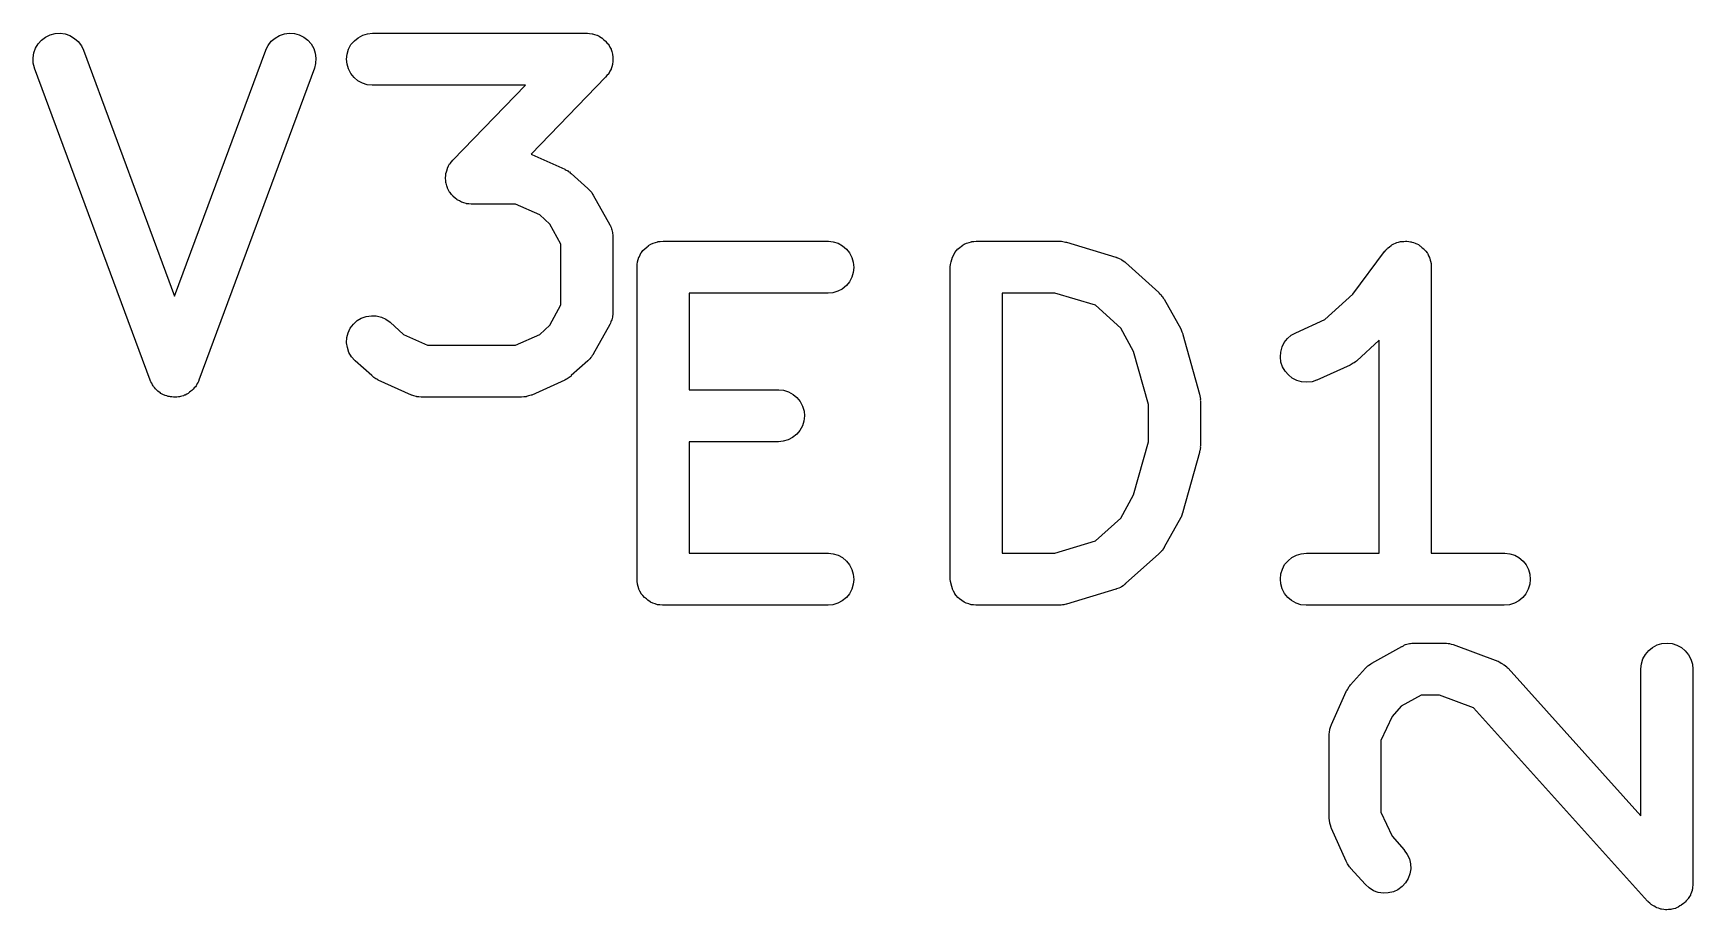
# Model space of a CAD drawing. Extents: x 195.1 to 235.6, y -142.5 to -103.4.
# Drawn here: x 199.792 to 204.582, y -139.461 to -136.932 of the extents above; entities that cross this region are included whole.
import ezdxf

# ---------------------------------------------------------------- set-up
doc = ezdxf.new("R2010")
doc.units = 0
doc.layers.add('BLACK', color=7, linetype='CONTINUOUS')

msp = doc.modelspace()

# ---------------------------------------------------------------- linework, layer by layer
at = {"layer": 'BLACK', "linetype": 'CONTINUOUS'}
for p, q in [((199.816, -136.952), (199.828, -136.943)), ((199.828, -136.943), (199.841, -136.937)), ((199.841, -136.937), (199.855, -136.933)), ((199.855, -136.933), (199.87, -136.932)), ((199.87, -136.932), (199.884, -136.934)), ((199.884, -136.934), (199.898, -136.939)), ((199.898, -136.939), (199.911, -136.947)), ((200.479, -136.955), (200.49, -136.946)), ((200.49, -136.946), (200.503, -136.939)), ((200.503, -136.939), (200.517, -136.934)), ((200.517, -136.934), (200.531, -136.932)), ((200.531, -136.932), (200.546, -136.933)), ((200.546, -136.933), (200.56, -136.937)), ((200.56, -136.937), (200.573, -136.943)), ((200.573, -136.943), (200.585, -136.952)), ((200.719, -136.954), (200.73, -136.945)), ((200.73, -136.945), (200.743, -136.938)), ((200.743, -136.938), (200.757, -136.934)), ((200.757, -136.934), (200.771, -136.932)), ((200.771, -136.932), (201.39, -136.932)), ((201.39, -136.932), (201.392, -136.932)), ((201.392, -136.932), (201.398, -136.933)), ((201.398, -136.933), (201.405, -136.934)), ((201.405, -136.934), (201.405, -136.934)), ((201.405, -136.934), (201.406, -136.934)), ((201.406, -136.934), (201.412, -136.936)), ((201.412, -136.936), (201.419, -136.938)), ((201.419, -136.938), (201.419, -136.938)), ((201.419, -136.938), (201.42, -136.938)), ((201.42, -136.938), (201.426, -136.941)), ((201.426, -136.941), (201.432, -136.945)), ((201.432, -136.945), (201.432, -136.945)), ((201.432, -136.945), (201.433, -136.945)), ((201.433, -136.945), (201.438, -136.95)), ((199.792, -137.003), (199.794, -136.989)), ((199.794, -136.989), (199.799, -136.975)), ((199.799, -136.975), (199.806, -136.963)), ((199.806, -136.963), (199.816, -136.952)), ((199.911, -136.947), (199.922, -136.956)), ((199.922, -136.956), (199.931, -136.968)), ((199.931, -136.968), (199.937, -136.981)), ((199.937, -136.981), (200.2, -137.691)), ((200.2, -137.691), (200.463, -136.981)), ((200.463, -136.98), (200.47, -136.967)), ((200.463, -136.981), (200.463, -136.98)), ((200.47, -136.967), (200.479, -136.955)), ((200.585, -136.952), (200.594, -136.963)), ((200.594, -136.963), (200.602, -136.976)), ((200.602, -136.976), (200.606, -136.99)), ((200.606, -136.99), (200.608, -137.004)), ((200.696, -137.007), (200.698, -136.992)), ((200.698, -136.992), (200.702, -136.978)), ((200.702, -136.978), (200.709, -136.965)), ((200.709, -136.965), (200.719, -136.954)), ((201.438, -136.95), (201.443, -136.954)), ((201.443, -136.954), (201.444, -136.954)), ((201.444, -136.954), (201.444, -136.955)), ((201.444, -136.955), (201.448, -136.96)), ((201.448, -136.96), (201.453, -136.965)), ((201.453, -136.965), (201.453, -136.966)), ((201.453, -136.966), (201.453, -136.966)), ((201.453, -136.966), (201.456, -136.972)), ((201.456, -136.972), (201.46, -136.978)), ((201.46, -136.978), (201.46, -136.978)), ((201.46, -136.978), (201.46, -136.979)), ((201.46, -136.979), (201.462, -136.985)), ((201.462, -136.985), (201.464, -136.992)), ((201.464, -136.992), (201.464, -136.992)), ((201.464, -136.992), (201.464, -136.993)), ((201.464, -136.993), (201.465, -137)), ((199.792, -137.018), (199.792, -137.003)), ((199.796, -137.032), (199.792, -137.018)), ((199.796, -137.033), (199.796, -137.032)), ((200.13, -137.933), (199.796, -137.033)), ((200.604, -137.033), (200.27, -137.933)), ((200.607, -137.019), (200.604, -137.033)), ((200.608, -137.004), (200.607, -137.019)), ((200.698, -137.021), (200.696, -137.007)), ((200.702, -137.035), (200.698, -137.021)), ((200.709, -137.048), (200.702, -137.035)), ((201.46, -137.036), (201.456, -137.042)), ((201.462, -137.029), (201.46, -137.035)), ((201.46, -137.035), (201.46, -137.036)), ((201.46, -137.036), (201.46, -137.036)), ((201.464, -137.022), (201.462, -137.029)), ((201.465, -137.014), (201.464, -137.021)), ((201.464, -137.021), (201.464, -137.022)), ((201.464, -137.022), (201.464, -137.022)), ((201.465, -137), (201.465, -137.006)), ((201.465, -137.006), (201.465, -137.007)), ((201.465, -137.007), (201.465, -137.008)), ((201.465, -137.008), (201.465, -137.014)), ((200.718, -137.06), (200.709, -137.048)), ((200.729, -137.069), (200.718, -137.06)), ((200.742, -137.076), (200.729, -137.069)), ((200.756, -137.081), (200.742, -137.076)), ((200.77, -137.082), (200.756, -137.081)), ((200.771, -137.082), (200.77, -137.082)), ((201.213, -137.082), (200.771, -137.082)), ((201.003, -137.298), (201.213, -137.082)), ((201.444, -137.059), (201.229, -137.281)), ((201.448, -137.054), (201.444, -137.059)), ((201.453, -137.049), (201.448, -137.054)), ((201.456, -137.042), (201.453, -137.048)), ((201.453, -137.048), (201.453, -137.049)), ((201.453, -137.049), (201.453, -137.049)), ((201.229, -137.281), (201.23, -137.281)), ((201.23, -137.281), (201.23, -137.281)), ((201.23, -137.281), (201.231, -137.282)), ((200.984, -137.335), (200.986, -137.329)), ((200.986, -137.329), (200.988, -137.322)), ((200.988, -137.321), (200.991, -137.315)), ((200.988, -137.322), (200.988, -137.321)), ((200.988, -137.322), (200.988, -137.322)), ((200.991, -137.315), (200.994, -137.309)), ((200.994, -137.309), (200.995, -137.309)), ((200.995, -137.308), (200.999, -137.303)), ((200.995, -137.309), (200.995, -137.308)), ((200.999, -137.303), (201.003, -137.298)), ((201.231, -137.282), (201.326, -137.324)), ((201.326, -137.324), (201.327, -137.325)), ((201.327, -137.325), (201.33, -137.327)), ((201.33, -137.327), (201.334, -137.328)), ((201.334, -137.328), (201.336, -137.331)), ((200.982, -137.349), (200.983, -137.343)), ((200.982, -137.35), (200.982, -137.349)), ((200.982, -137.351), (200.982, -137.35)), ((200.983, -137.357), (200.982, -137.351)), ((200.983, -137.343), (200.983, -137.336)), ((200.983, -137.336), (200.984, -137.336)), ((200.983, -137.364), (200.983, -137.357)), ((200.984, -137.365), (200.983, -137.364)), ((200.984, -137.336), (200.984, -137.335)), ((200.986, -137.372), (200.984, -137.365)), ((200.984, -137.365), (200.984, -137.365)), ((200.988, -137.378), (200.986, -137.372)), ((201.336, -137.331), (201.34, -137.332)), ((201.34, -137.332), (201.342, -137.335)), ((201.342, -137.335), (201.345, -137.337)), ((201.345, -137.337), (201.393, -137.38)), ((200.988, -137.379), (200.988, -137.378)), ((200.991, -137.385), (200.988, -137.379)), ((200.988, -137.379), (200.988, -137.379)), ((200.994, -137.391), (200.991, -137.385)), ((200.995, -137.392), (200.994, -137.391)), ((200.999, -137.397), (200.995, -137.392)), ((200.995, -137.392), (200.995, -137.392)), ((201.004, -137.402), (200.999, -137.397)), ((201.004, -137.403), (201.004, -137.402)), ((201.01, -137.408), (201.004, -137.403)), ((201.004, -137.403), (201.004, -137.403)), ((201.015, -137.412), (201.01, -137.408)), ((201.016, -137.413), (201.015, -137.412)), ((201.015, -137.412), (201.015, -137.412)), ((201.022, -137.416), (201.016, -137.413)), ((201.028, -137.419), (201.022, -137.416)), ((201.029, -137.419), (201.028, -137.419)), ((201.028, -137.419), (201.028, -137.419)), ((201.035, -137.421), (201.029, -137.419)), ((201.042, -137.423), (201.035, -137.421)), ((201.043, -137.424), (201.042, -137.423)), ((201.042, -137.423), (201.042, -137.423)), ((201.049, -137.424), (201.043, -137.424)), ((201.056, -137.425), (201.049, -137.424)), ((201.057, -137.425), (201.056, -137.425)), ((201.184, -137.425), (201.057, -137.425)), ((201.254, -137.456), (201.184, -137.425)), ((201.393, -137.38), (201.394, -137.381)), ((201.394, -137.381), (201.397, -137.384)), ((201.397, -137.384), (201.4, -137.387)), ((201.4, -137.387), (201.402, -137.39)), ((201.402, -137.39), (201.404, -137.392)), ((201.404, -137.392), (201.406, -137.396)), ((201.406, -137.396), (201.408, -137.399)), ((201.408, -137.399), (201.456, -137.485)), ((201.283, -137.483), (201.254, -137.456)), ((201.315, -137.541), (201.283, -137.483)), ((201.456, -137.485), (201.457, -137.486)), ((201.457, -137.486), (201.458, -137.489)), ((201.458, -137.489), (201.46, -137.493)), ((201.46, -137.493), (201.461, -137.496)), ((201.461, -137.496), (201.462, -137.499)), ((201.462, -137.499), (201.463, -137.503)), ((201.463, -137.503), (201.464, -137.507)), ((201.464, -137.507), (201.464, -137.51)), ((201.464, -137.51), (201.465, -137.514)), ((201.465, -137.514), (201.465, -137.518)), ((201.465, -137.518), (201.465, -137.521)), ((201.315, -137.716), (201.315, -137.541)), ((201.465, -137.521), (201.465, -137.736)), ((201.544, -137.571), (201.547, -137.565)), ((201.547, -137.565), (201.548, -137.565)), ((201.548, -137.565), (201.552, -137.559)), ((201.548, -137.565), (201.548, -137.565)), ((201.552, -137.559), (201.557, -137.554)), ((201.557, -137.554), (201.563, -137.549)), ((201.557, -137.554), (201.557, -137.554)), ((201.557, -137.554), (201.557, -137.554)), ((201.563, -137.549), (201.568, -137.545)), ((201.568, -137.544), (201.575, -137.541)), ((201.568, -137.545), (201.568, -137.544)), ((201.568, -137.545), (201.568, -137.545)), ((201.575, -137.541), (201.581, -137.538)), ((201.581, -137.538), (201.588, -137.536)), ((201.581, -137.538), (201.581, -137.538)), ((201.581, -137.538), (201.581, -137.538)), ((201.588, -137.536), (201.595, -137.534)), ((201.595, -137.534), (201.595, -137.533)), ((201.595, -137.533), (201.602, -137.533)), ((201.595, -137.534), (201.595, -137.534)), ((201.602, -137.533), (201.61, -137.532)), ((201.61, -137.532), (202.086, -137.532)), ((202.086, -137.532), (202.087, -137.532)), ((202.087, -137.532), (202.101, -137.534)), ((202.101, -137.534), (202.115, -137.538)), ((202.115, -137.538), (202.128, -137.545)), ((202.128, -137.545), (202.139, -137.555)), ((202.139, -137.555), (202.148, -137.566)), ((202.148, -137.566), (202.155, -137.579)), ((202.449, -137.571), (202.452, -137.565)), ((202.452, -137.565), (202.457, -137.559)), ((202.452, -137.565), (202.452, -137.565)), ((202.452, -137.565), (202.452, -137.565)), ((202.457, -137.559), (202.461, -137.554)), ((202.461, -137.554), (202.462, -137.554)), ((202.462, -137.554), (202.467, -137.549)), ((202.462, -137.554), (202.462, -137.554)), ((202.467, -137.549), (202.473, -137.545)), ((202.473, -137.544), (202.479, -137.541)), ((202.473, -137.545), (202.473, -137.544)), ((202.473, -137.545), (202.473, -137.545)), ((202.479, -137.541), (202.486, -137.538)), ((202.486, -137.538), (202.493, -137.536)), ((202.486, -137.538), (202.486, -137.538)), ((202.486, -137.538), (202.486, -137.538)), ((202.493, -137.536), (202.5, -137.534)), ((202.5, -137.534), (202.5, -137.533)), ((202.5, -137.533), (202.507, -137.533)), ((202.5, -137.534), (202.5, -137.534)), ((202.507, -137.533), (202.514, -137.532)), ((202.514, -137.532), (202.752, -137.532)), ((202.752, -137.532), (202.753, -137.532)), ((202.753, -137.532), (202.756, -137.532)), ((202.756, -137.532), (202.76, -137.532)), ((202.76, -137.532), (202.764, -137.533)), ((202.764, -137.533), (202.768, -137.534)), ((202.768, -137.534), (202.771, -137.535)), ((202.771, -137.535), (202.774, -137.535)), ((202.774, -137.535), (202.917, -137.578)), ((203.601, -137.685), (203.692, -137.562)), ((203.692, -137.562), (203.693, -137.562)), ((203.693, -137.562), (203.696, -137.558)), ((203.696, -137.558), (203.7, -137.554)), ((203.7, -137.554), (203.701, -137.552)), ((203.701, -137.552), (203.703, -137.551)), ((203.703, -137.551), (203.707, -137.548)), ((203.707, -137.548), (203.711, -137.544)), ((203.711, -137.544), (203.713, -137.543)), ((203.713, -137.543), (203.715, -137.542)), ((203.715, -137.542), (203.719, -137.54)), ((203.719, -137.54), (203.724, -137.538)), ((203.724, -137.538), (203.726, -137.537)), ((203.726, -137.537), (203.728, -137.536)), ((203.728, -137.536), (203.733, -137.535)), ((203.733, -137.535), (203.738, -137.533)), ((203.738, -137.533), (203.74, -137.533)), ((203.74, -137.533), (203.742, -137.533)), ((203.742, -137.533), (203.748, -137.533)), ((203.748, -137.533), (203.753, -137.532)), ((203.753, -137.532), (203.755, -137.532)), ((203.755, -137.532), (203.757, -137.532)), ((203.757, -137.532), (203.762, -137.533)), ((203.762, -137.533), (203.767, -137.534)), ((203.767, -137.534), (203.769, -137.534)), ((203.769, -137.534), (203.771, -137.535)), ((203.771, -137.535), (203.776, -137.536)), ((203.776, -137.536), (203.781, -137.538)), ((203.781, -137.538), (203.783, -137.539)), ((203.783, -137.539), (203.785, -137.54)), ((203.785, -137.54), (203.79, -137.542)), ((203.79, -137.542), (203.794, -137.545)), ((203.794, -137.545), (203.796, -137.546)), ((203.796, -137.546), (203.797, -137.547)), ((203.797, -137.547), (203.801, -137.551)), ((203.801, -137.551), (203.806, -137.554)), ((203.806, -137.554), (203.807, -137.556)), ((203.807, -137.556), (203.808, -137.557)), ((203.808, -137.557), (203.811, -137.561)), ((203.811, -137.561), (203.815, -137.566)), ((203.815, -137.566), (203.816, -137.567)), ((203.816, -137.567), (203.817, -137.569)), ((201.535, -137.599), (201.536, -137.592)), ((201.535, -137.606), (201.535, -137.599)), ((201.535, -137.607), (201.535, -137.606)), ((201.535, -138.507), (201.535, -137.607)), ((201.535, -137.607), (201.535, -137.607)), ((201.535, -137.607), (201.535, -137.607)), ((201.535, -137.607), (201.535, -137.607)), ((201.536, -137.592), (201.538, -137.585)), ((201.536, -137.592), (201.536, -137.592)), ((201.536, -137.592), (201.536, -137.592)), ((201.538, -137.585), (201.54, -137.578)), ((201.54, -137.578), (201.541, -137.578)), ((201.541, -137.578), (201.544, -137.571)), ((201.541, -137.578), (201.541, -137.578)), ((202.155, -137.579), (202.159, -137.593)), ((202.159, -137.593), (202.161, -137.608)), ((202.161, -137.608), (202.159, -137.622)), ((202.439, -137.606), (202.44, -137.599)), ((202.439, -137.607), (202.439, -137.606)), ((202.439, -138.507), (202.439, -137.607)), ((202.439, -137.607), (202.439, -137.607)), ((202.439, -137.607), (202.439, -137.607)), ((202.439, -137.607), (202.439, -137.607)), ((202.44, -137.599), (202.441, -137.592)), ((202.441, -137.592), (202.443, -137.585)), ((202.441, -137.592), (202.441, -137.592)), ((202.441, -137.592), (202.441, -137.592)), ((202.443, -137.585), (202.445, -137.578)), ((202.445, -137.578), (202.449, -137.571)), ((202.445, -137.578), (202.445, -137.578)), ((202.445, -137.578), (202.445, -137.578)), ((202.917, -137.578), (202.918, -137.578)), ((202.918, -137.578), (202.919, -137.579)), ((202.919, -137.579), (202.92, -137.579)), ((202.92, -137.579), (202.926, -137.582)), ((202.926, -137.582), (202.931, -137.584)), ((202.931, -137.584), (202.932, -137.585)), ((202.932, -137.585), (202.934, -137.586)), ((202.934, -137.586), (202.938, -137.589)), ((202.938, -137.589), (202.943, -137.592)), ((202.943, -137.592), (202.944, -137.593)), ((202.944, -137.593), (202.945, -137.594)), ((202.945, -137.594), (203.041, -137.68)), ((203.817, -137.569), (203.819, -137.574)), ((203.819, -137.574), (203.822, -137.579)), ((203.822, -137.579), (203.822, -137.58)), ((203.822, -137.58), (203.823, -137.582)), ((203.823, -137.582), (203.824, -137.587)), ((203.824, -137.587), (203.826, -137.593)), ((203.826, -137.593), (203.826, -137.594)), ((203.826, -137.594), (203.827, -137.596)), ((203.827, -137.596), (203.827, -137.602)), ((203.827, -137.602), (203.827, -137.607)), ((203.827, -137.607), (203.827, -138.432)), ((202.139, -137.66), (202.127, -137.67)), ((202.148, -137.649), (202.139, -137.66)), ((202.155, -137.636), (202.148, -137.649)), ((202.159, -137.622), (202.155, -137.636)), ((202.086, -137.682), (201.685, -137.682)), ((201.685, -137.682), (201.685, -137.961)), ((202.1, -137.681), (202.086, -137.682)), ((202.114, -137.676), (202.1, -137.681)), ((202.127, -137.67), (202.114, -137.676)), ((202.589, -137.682), (202.589, -138.432)), ((202.741, -137.682), (202.589, -137.682)), ((202.858, -137.717), (202.741, -137.682)), ((203.041, -137.68), (203.041, -137.681)), ((203.041, -137.681), (203.044, -137.684)), ((203.044, -137.684), (203.048, -137.687)), ((203.048, -137.687), (203.049, -137.69)), ((203.049, -137.69), (203.051, -137.692)), ((203.051, -137.692), (203.053, -137.696)), ((203.053, -137.696), (203.056, -137.699)), ((203.056, -137.699), (203.104, -137.785)), ((203.52, -137.758), (203.601, -137.685)), ((200.727, -137.761), (200.739, -137.754)), ((200.739, -137.754), (200.753, -137.749)), ((200.753, -137.749), (200.768, -137.747)), ((200.768, -137.747), (200.782, -137.747)), ((200.782, -137.747), (200.797, -137.751)), ((200.797, -137.751), (200.81, -137.757)), ((200.81, -137.757), (200.822, -137.766)), ((201.283, -137.774), (201.315, -137.716)), ((201.462, -137.759), (201.46, -137.762)), ((201.463, -137.755), (201.462, -137.759)), ((201.464, -137.751), (201.463, -137.755)), ((201.465, -137.744), (201.464, -137.748)), ((201.464, -137.748), (201.464, -137.751)), ((201.465, -137.736), (201.465, -137.737)), ((201.465, -137.737), (201.465, -137.741)), ((201.465, -137.741), (201.465, -137.744)), ((202.931, -137.783), (202.858, -137.717)), ((203.436, -137.796), (203.52, -137.758)), ((200.697, -137.81), (200.701, -137.796)), ((200.701, -137.796), (200.707, -137.783)), ((200.707, -137.783), (200.716, -137.771)), ((200.716, -137.771), (200.727, -137.761)), ((200.822, -137.766), (200.861, -137.801)), ((200.861, -137.801), (200.93, -137.832)), ((201.184, -137.832), (201.254, -137.801)), ((201.254, -137.801), (201.283, -137.774)), ((201.456, -137.772), (201.408, -137.858)), ((201.458, -137.769), (201.456, -137.772)), ((201.459, -137.765), (201.458, -137.769)), ((201.46, -137.762), (201.459, -137.765)), ((202.968, -137.85), (202.931, -137.783)), ((203.104, -137.785), (203.104, -137.786)), ((203.104, -137.786), (203.105, -137.787)), ((203.105, -137.787), (203.105, -137.788)), ((203.105, -137.788), (203.107, -137.794)), ((203.107, -137.794), (203.11, -137.799)), ((203.11, -137.799), (203.11, -137.8)), ((203.11, -137.8), (203.11, -137.801)), ((203.11, -137.801), (203.158, -137.973)), ((203.412, -137.813), (203.423, -137.803)), ((203.423, -137.803), (203.436, -137.796)), ((200.696, -137.825), (200.697, -137.81)), ((200.699, -137.839), (200.696, -137.825)), ((200.703, -137.853), (200.699, -137.839)), ((200.711, -137.866), (200.703, -137.853)), ((200.93, -137.832), (201.184, -137.832)), ((203.011, -138.003), (202.968, -137.85)), ((203.392, -137.866), (203.393, -137.852)), ((203.393, -137.852), (203.397, -137.837)), ((203.397, -137.837), (203.403, -137.824)), ((203.403, -137.824), (203.412, -137.813)), ((203.677, -137.818), (203.612, -137.877)), ((203.677, -138.432), (203.677, -137.818)), ((200.72, -137.876), (200.711, -137.866)), ((200.721, -137.877), (200.72, -137.876)), ((200.769, -137.92), (200.721, -137.877)), ((201.393, -137.877), (201.345, -137.92)), ((201.396, -137.874), (201.393, -137.877)), ((201.399, -137.871), (201.396, -137.874)), ((201.401, -137.868), (201.399, -137.871)), ((201.403, -137.866), (201.401, -137.868)), ((201.405, -137.862), (201.403, -137.866)), ((201.408, -137.859), (201.405, -137.862)), ((201.408, -137.858), (201.408, -137.859)), ((203.393, -137.881), (203.392, -137.866)), ((203.398, -137.895), (203.393, -137.881)), ((203.405, -137.907), (203.398, -137.895)), ((203.593, -137.89), (203.497, -137.933)), ((203.596, -137.888), (203.593, -137.89)), ((203.599, -137.886), (203.596, -137.888)), ((203.602, -137.884), (203.599, -137.886)), ((203.605, -137.883), (203.602, -137.884)), ((203.608, -137.88), (203.605, -137.883)), ((203.611, -137.878), (203.608, -137.88)), ((203.612, -137.877), (203.611, -137.878)), ((200.131, -137.936), (200.13, -137.933)), ((200.132, -137.938), (200.131, -137.936)), ((200.134, -137.942), (200.132, -137.938)), ((200.136, -137.946), (200.134, -137.942)), ((200.138, -137.949), (200.136, -137.946)), ((200.139, -137.951), (200.138, -137.949)), ((200.142, -137.954), (200.139, -137.951)), ((200.262, -137.949), (200.26, -137.952)), ((200.263, -137.947), (200.262, -137.949)), ((200.265, -137.943), (200.263, -137.947)), ((200.268, -137.939), (200.265, -137.943)), ((200.269, -137.937), (200.268, -137.939)), ((200.27, -137.934), (200.269, -137.937)), ((200.27, -137.933), (200.27, -137.934)), ((200.772, -137.922), (200.769, -137.92)), ((200.775, -137.925), (200.772, -137.922)), ((200.778, -137.927), (200.775, -137.925)), ((200.781, -137.929), (200.778, -137.927)), ((200.784, -137.93), (200.781, -137.929)), ((200.787, -137.932), (200.784, -137.93)), ((200.788, -137.933), (200.787, -137.932)), ((200.884, -137.976), (200.788, -137.933)), ((201.326, -137.933), (201.231, -137.976)), ((201.329, -137.931), (201.326, -137.933)), ((201.333, -137.929), (201.329, -137.931)), ((201.336, -137.927), (201.333, -137.929)), ((201.339, -137.925), (201.336, -137.927)), ((201.342, -137.923), (201.339, -137.925)), ((201.345, -137.921), (201.342, -137.923)), ((201.345, -137.92), (201.345, -137.921)), ((203.415, -137.918), (203.405, -137.907)), ((203.426, -137.927), (203.415, -137.918)), ((203.439, -137.934), (203.426, -137.927)), ((203.453, -137.938), (203.439, -137.934)), ((203.468, -137.939), (203.453, -137.938)), ((203.483, -137.938), (203.468, -137.939)), ((203.496, -137.933), (203.483, -137.938)), ((203.497, -137.933), (203.496, -137.933)), ((200.145, -137.958), (200.142, -137.954)), ((200.147, -137.96), (200.145, -137.958)), ((200.149, -137.962), (200.147, -137.96)), ((200.152, -137.965), (200.149, -137.962)), ((200.156, -137.968), (200.152, -137.965)), ((200.158, -137.969), (200.156, -137.968)), ((200.16, -137.971), (200.158, -137.969)), ((200.164, -137.973), (200.16, -137.971)), ((200.168, -137.975), (200.164, -137.973)), ((200.171, -137.976), (200.168, -137.975)), ((200.173, -137.977), (200.171, -137.976)), ((200.178, -137.978), (200.173, -137.977)), ((200.182, -137.98), (200.178, -137.978)), ((200.185, -137.98), (200.182, -137.98)), ((200.188, -137.981), (200.185, -137.98)), ((200.192, -137.981), (200.188, -137.981)), ((200.197, -137.982), (200.192, -137.981)), ((200.199, -137.982), (200.197, -137.982)), ((200.202, -137.982), (200.199, -137.982)), ((200.207, -137.982), (200.202, -137.982)), ((200.211, -137.981), (200.207, -137.982)), ((200.214, -137.981), (200.211, -137.981)), ((200.217, -137.98), (200.214, -137.981)), ((200.221, -137.979), (200.217, -137.98)), ((200.226, -137.978), (200.221, -137.979)), ((200.228, -137.976), (200.226, -137.978)), ((200.231, -137.976), (200.228, -137.976)), ((200.235, -137.973), (200.231, -137.976)), ((200.239, -137.971), (200.235, -137.973)), ((200.241, -137.97), (200.239, -137.971)), ((200.243, -137.968), (200.241, -137.97)), ((200.247, -137.965), (200.243, -137.968)), ((200.25, -137.963), (200.247, -137.965)), ((200.252, -137.961), (200.25, -137.963)), ((200.254, -137.959), (200.252, -137.961)), ((200.257, -137.955), (200.254, -137.959)), ((200.26, -137.952), (200.257, -137.955)), ((200.885, -137.976), (200.884, -137.976)), ((200.884, -137.976), (200.884, -137.976)), ((200.891, -137.978), (200.885, -137.976)), ((200.897, -137.98), (200.891, -137.978)), ((200.898, -137.98), (200.897, -137.98)), ((200.899, -137.981), (200.898, -137.98)), ((200.905, -137.981), (200.899, -137.981)), ((200.912, -137.982), (200.905, -137.981)), ((200.913, -137.982), (200.912, -137.982)), ((200.914, -137.982), (200.913, -137.982)), ((200.913, -137.982), (200.913, -137.982)), ((201.2, -137.982), (200.914, -137.982)), ((201.201, -137.982), (201.2, -137.982)), ((201.208, -137.981), (201.201, -137.982)), ((201.201, -137.982), (201.201, -137.982)), ((201.215, -137.981), (201.208, -137.981)), ((201.216, -137.98), (201.215, -137.981)), ((201.215, -137.981), (201.215, -137.981)), ((201.222, -137.978), (201.216, -137.98)), ((201.229, -137.976), (201.222, -137.978)), ((201.23, -137.976), (201.229, -137.976)), ((201.229, -137.976), (201.229, -137.976)), ((201.231, -137.976), (201.23, -137.976)), ((201.685, -137.961), (201.943, -137.961)), ((201.943, -137.961), (201.944, -137.961)), ((201.944, -137.961), (201.958, -137.962)), ((201.958, -137.962), (201.972, -137.967)), ((201.972, -137.967), (201.985, -137.974)), ((201.985, -137.974), (201.996, -137.983)), ((201.996, -137.983), (202.006, -137.995)), ((202.006, -137.995), (202.012, -138.008)), ((203.158, -137.973), (203.158, -137.974)), ((203.158, -137.974), (203.159, -137.976)), ((203.159, -137.976), (203.159, -137.978)), ((203.159, -137.978), (203.16, -137.983)), ((203.16, -137.983), (203.161, -137.988)), ((203.161, -137.988), (203.16, -137.991)), ((203.16, -137.991), (203.161, -137.993)), ((203.161, -137.993), (203.161, -138.121)), ((202.012, -138.008), (202.017, -138.022)), ((202.018, -138.036), (202.016, -138.051)), ((202.017, -138.022), (202.018, -138.036)), ((203.011, -138.111), (203.011, -138.003)), ((201.996, -138.089), (201.984, -138.098)), ((202.005, -138.078), (201.996, -138.089)), ((202.012, -138.065), (202.005, -138.078)), ((202.016, -138.051), (202.012, -138.065)), ((201.943, -138.111), (201.685, -138.111)), ((201.685, -138.111), (201.685, -138.432)), ((201.957, -138.109), (201.943, -138.111)), ((201.971, -138.105), (201.957, -138.109)), ((201.984, -138.098), (201.971, -138.105)), ((202.968, -138.264), (203.011, -138.111)), ((203.158, -138.142), (203.11, -138.313)), ((203.159, -138.137), (203.158, -138.139)), ((203.158, -138.139), (203.158, -138.142)), ((203.16, -138.132), (203.159, -138.137)), ((203.161, -138.122), (203.16, -138.125)), ((203.16, -138.125), (203.161, -138.127)), ((203.161, -138.127), (203.16, -138.132)), ((203.161, -138.121), (203.161, -138.122)), ((202.931, -138.331), (202.968, -138.264)), ((202.858, -138.397), (202.931, -138.331)), ((203.104, -138.329), (203.056, -138.415)), ((203.105, -138.328), (203.104, -138.328)), ((203.104, -138.328), (203.104, -138.329)), ((203.107, -138.322), (203.105, -138.328)), ((203.109, -138.316), (203.107, -138.322)), ((203.11, -138.315), (203.109, -138.316)), ((203.11, -138.313), (203.11, -138.314)), ((203.11, -138.314), (203.11, -138.315)), ((202.741, -138.432), (202.858, -138.397)), ((203.047, -138.428), (203.044, -138.431)), ((203.049, -138.426), (203.047, -138.428)), ((203.051, -138.424), (203.049, -138.426)), ((203.053, -138.42), (203.051, -138.424)), ((203.056, -138.416), (203.053, -138.42)), ((203.056, -138.415), (203.056, -138.416)), ((201.685, -138.432), (202.086, -138.432)), ((202.086, -138.432), (202.087, -138.432)), ((202.087, -138.432), (202.101, -138.434)), ((202.101, -138.434), (202.115, -138.438)), ((202.115, -138.438), (202.128, -138.445)), ((202.128, -138.445), (202.139, -138.455)), ((202.139, -138.455), (202.148, -138.466)), ((202.148, -138.466), (202.155, -138.479)), ((202.589, -138.432), (202.741, -138.432)), ((203.041, -138.434), (202.945, -138.52)), ((203.044, -138.431), (203.041, -138.434)), ((203.393, -138.492), (203.398, -138.478)), ((203.398, -138.478), (203.404, -138.465)), ((203.404, -138.465), (203.414, -138.454)), ((203.414, -138.454), (203.425, -138.445)), ((203.425, -138.445), (203.438, -138.438)), ((203.438, -138.438), (203.452, -138.434)), ((203.452, -138.434), (203.467, -138.432)), ((203.467, -138.432), (203.677, -138.432)), ((203.827, -138.432), (204.038, -138.432)), ((204.038, -138.432), (204.039, -138.432)), ((204.039, -138.432), (204.054, -138.434)), ((204.054, -138.434), (204.068, -138.438)), ((204.068, -138.438), (204.08, -138.445)), ((204.08, -138.445), (204.092, -138.455)), ((204.092, -138.455), (204.101, -138.466)), ((204.101, -138.466), (204.108, -138.479)), ((201.535, -138.514), (201.535, -138.507)), ((201.536, -138.521), (201.535, -138.514)), ((201.536, -138.522), (201.536, -138.521)), ((201.536, -138.521), (201.536, -138.521)), ((201.538, -138.528), (201.536, -138.522)), ((202.155, -138.479), (202.159, -138.493)), ((202.159, -138.522), (202.155, -138.536)), ((202.159, -138.493), (202.161, -138.508)), ((202.161, -138.508), (202.159, -138.522)), ((202.44, -138.514), (202.439, -138.507)), ((202.441, -138.521), (202.44, -138.514)), ((202.441, -138.522), (202.441, -138.521)), ((202.441, -138.521), (202.441, -138.521)), ((202.443, -138.528), (202.441, -138.522)), ((202.938, -138.526), (202.933, -138.529)), ((202.943, -138.522), (202.938, -138.526)), ((202.944, -138.522), (202.943, -138.522)), ((202.945, -138.521), (202.944, -138.522)), ((202.945, -138.52), (202.945, -138.521)), ((203.392, -138.507), (203.393, -138.492)), ((203.393, -138.521), (203.392, -138.507)), ((203.397, -138.535), (203.393, -138.521)), ((204.112, -138.522), (204.107, -138.536)), ((204.108, -138.479), (204.112, -138.493)), ((204.112, -138.493), (204.113, -138.508)), ((204.113, -138.508), (204.112, -138.522)), ((201.54, -138.535), (201.538, -138.528)), ((201.54, -138.536), (201.54, -138.535)), ((201.54, -138.535), (201.54, -138.535)), ((201.543, -138.542), (201.54, -138.536)), ((201.547, -138.548), (201.543, -138.542)), ((201.547, -138.549), (201.547, -138.548)), ((201.547, -138.548), (201.547, -138.548)), ((201.552, -138.554), (201.547, -138.549)), ((201.556, -138.56), (201.552, -138.554)), ((201.562, -138.564), (201.556, -138.56)), ((201.556, -138.56), (201.556, -138.56)), ((201.556, -138.56), (201.556, -138.56)), ((201.567, -138.569), (201.562, -138.564)), ((201.568, -138.569), (201.567, -138.569)), ((201.567, -138.569), (201.567, -138.569)), ((201.574, -138.573), (201.568, -138.569)), ((201.58, -138.576), (201.574, -138.573)), ((202.127, -138.57), (202.114, -138.576)), ((202.139, -138.56), (202.127, -138.57)), ((202.148, -138.549), (202.139, -138.56)), ((202.155, -138.536), (202.148, -138.549)), ((202.445, -138.535), (202.443, -138.528)), ((202.445, -138.536), (202.445, -138.535)), ((202.445, -138.535), (202.445, -138.535)), ((202.448, -138.542), (202.445, -138.536)), ((202.452, -138.548), (202.448, -138.542)), ((202.452, -138.549), (202.452, -138.548)), ((202.452, -138.548), (202.452, -138.548)), ((202.456, -138.554), (202.452, -138.549)), ((202.461, -138.56), (202.456, -138.554)), ((202.466, -138.564), (202.461, -138.56)), ((202.461, -138.56), (202.461, -138.56)), ((202.461, -138.56), (202.461, -138.56)), ((202.472, -138.569), (202.466, -138.564)), ((202.479, -138.573), (202.472, -138.569)), ((202.472, -138.569), (202.472, -138.569)), ((202.472, -138.569), (202.472, -138.569)), ((202.485, -138.576), (202.479, -138.573)), ((202.917, -138.536), (202.774, -138.579)), ((202.918, -138.536), (202.917, -138.536)), ((202.919, -138.535), (202.918, -138.536)), ((202.925, -138.533), (202.919, -138.535)), ((202.93, -138.531), (202.925, -138.533)), ((202.931, -138.53), (202.93, -138.531)), ((202.933, -138.529), (202.931, -138.53)), ((203.404, -138.548), (203.397, -138.535)), ((203.413, -138.56), (203.404, -138.548)), ((203.424, -138.569), (203.413, -138.56)), ((203.437, -138.576), (203.424, -138.569)), ((204.08, -138.57), (204.067, -138.576)), ((204.091, -138.56), (204.08, -138.57)), ((204.1, -138.549), (204.091, -138.56)), ((204.107, -138.536), (204.1, -138.549)), ((201.587, -138.578), (201.58, -138.576)), ((201.58, -138.576), (201.58, -138.576)), ((201.58, -138.576), (201.58, -138.576)), ((201.594, -138.581), (201.587, -138.578)), ((201.601, -138.581), (201.594, -138.581)), ((201.594, -138.581), (201.594, -138.581)), ((201.594, -138.581), (201.594, -138.581)), ((201.608, -138.582), (201.601, -138.581)), ((201.609, -138.582), (201.608, -138.582)), ((201.61, -138.582), (201.609, -138.582)), ((201.609, -138.582), (201.609, -138.582)), ((201.609, -138.582), (201.609, -138.582)), ((202.086, -138.582), (201.61, -138.582)), ((202.1, -138.581), (202.086, -138.582)), ((202.114, -138.576), (202.1, -138.581)), ((202.492, -138.578), (202.485, -138.576)), ((202.485, -138.576), (202.485, -138.576)), ((202.485, -138.576), (202.485, -138.576)), ((202.499, -138.581), (202.492, -138.578)), ((202.506, -138.581), (202.499, -138.581)), ((202.499, -138.581), (202.499, -138.581)), ((202.499, -138.581), (202.499, -138.581)), ((202.513, -138.582), (202.506, -138.581)), ((202.514, -138.582), (202.513, -138.582)), ((202.752, -138.582), (202.514, -138.582)), ((202.514, -138.582), (202.514, -138.582)), ((202.514, -138.582), (202.514, -138.582)), ((202.514, -138.582), (202.514, -138.582)), ((202.755, -138.582), (202.752, -138.582)), ((202.759, -138.582), (202.755, -138.582)), ((202.763, -138.581), (202.759, -138.582)), ((202.767, -138.581), (202.763, -138.581)), ((202.77, -138.58), (202.767, -138.581)), ((202.773, -138.579), (202.77, -138.58)), ((202.774, -138.579), (202.773, -138.579)), ((203.451, -138.581), (203.437, -138.576)), ((203.466, -138.582), (203.451, -138.581)), ((203.467, -138.582), (203.466, -138.582)), ((204.038, -138.582), (203.467, -138.582)), ((204.053, -138.581), (204.038, -138.582)), ((204.067, -138.576), (204.053, -138.581)), ((203.656, -138.749), (203.742, -138.701)), ((203.742, -138.701), (203.743, -138.701)), ((203.743, -138.701), (203.747, -138.699)), ((203.747, -138.699), (203.75, -138.697)), ((203.75, -138.697), (203.753, -138.696)), ((203.753, -138.696), (203.757, -138.695)), ((203.757, -138.695), (203.76, -138.694)), ((203.76, -138.694), (203.764, -138.693)), ((203.764, -138.693), (203.767, -138.693)), ((203.767, -138.693), (203.771, -138.692)), ((203.771, -138.692), (203.775, -138.692)), ((203.775, -138.692), (203.779, -138.692)), ((203.779, -138.692), (203.864, -138.692)), ((203.864, -138.692), (203.865, -138.692)), ((203.865, -138.692), (203.871, -138.692)), ((203.871, -138.692), (203.876, -138.693)), ((203.876, -138.693), (203.878, -138.693)), ((203.878, -138.693), (203.88, -138.693)), ((203.88, -138.693), (203.885, -138.695)), ((203.885, -138.695), (203.89, -138.696)), ((203.89, -138.696), (204.019, -138.744)), ((204.445, -138.724), (204.455, -138.713)), ((204.455, -138.713), (204.466, -138.704)), ((204.466, -138.704), (204.479, -138.697)), ((204.479, -138.697), (204.493, -138.693)), ((204.493, -138.693), (204.508, -138.692)), ((204.508, -138.692), (204.522, -138.693)), ((204.522, -138.693), (204.536, -138.698)), ((204.536, -138.698), (204.549, -138.704)), ((204.549, -138.704), (204.56, -138.714)), ((204.56, -138.714), (204.57, -138.725)), ((203.594, -138.812), (203.637, -138.764)), ((203.637, -138.764), (203.638, -138.763)), ((203.638, -138.763), (203.641, -138.76)), ((203.641, -138.76), (203.644, -138.757)), ((203.644, -138.757), (203.647, -138.755)), ((203.647, -138.755), (203.649, -138.754)), ((203.649, -138.754), (203.653, -138.751)), ((203.653, -138.751), (203.656, -138.749)), ((204.019, -138.744), (204.02, -138.744)), ((204.02, -138.744), (204.023, -138.746)), ((204.023, -138.746), (204.025, -138.747)), ((204.025, -138.747), (204.029, -138.749)), ((204.029, -138.749), (204.033, -138.751)), ((204.033, -138.751), (204.035, -138.753)), ((204.035, -138.753), (204.038, -138.754)), ((204.038, -138.754), (204.041, -138.757)), ((204.041, -138.757), (204.045, -138.76)), ((204.045, -138.76), (204.046, -138.762)), ((204.046, -138.762), (204.049, -138.764)), ((204.049, -138.764), (204.432, -139.19)), ((204.432, -138.766), (204.434, -138.751)), ((204.432, -138.767), (204.432, -138.766)), ((204.434, -138.751), (204.438, -138.737)), ((204.438, -138.737), (204.445, -138.724)), ((204.57, -138.725), (204.576, -138.738)), ((204.576, -138.738), (204.581, -138.752)), ((204.581, -138.752), (204.582, -138.767)), ((203.592, -138.815), (203.594, -138.812)), ((204.432, -139.19), (204.432, -138.767)), ((204.582, -138.767), (204.582, -139.386)), ((203.539, -138.926), (203.582, -138.831)), ((203.582, -138.83), (203.584, -138.827)), ((203.582, -138.831), (203.582, -138.83)), ((203.584, -138.827), (203.586, -138.824)), ((203.586, -138.824), (203.588, -138.821)), ((203.588, -138.821), (203.589, -138.818)), ((203.589, -138.818), (203.592, -138.815)), ((203.798, -138.842), (203.74, -138.874)), ((203.851, -138.842), (203.798, -138.842)), ((203.949, -138.878), (203.851, -138.842)), ((203.714, -138.903), (203.682, -138.973)), ((203.74, -138.874), (203.714, -138.903)), ((204.451, -139.436), (203.949, -138.878)), ((203.532, -138.955), (203.533, -138.948)), ((203.532, -138.956), (203.532, -138.955)), ((203.532, -138.955), (203.532, -138.955)), ((203.532, -138.957), (203.532, -138.956)), ((203.532, -139.195), (203.532, -138.957)), ((203.533, -138.948), (203.534, -138.942)), ((203.534, -138.94), (203.536, -138.934)), ((203.534, -138.941), (203.534, -138.94)), ((203.534, -138.942), (203.534, -138.941)), ((203.536, -138.934), (203.538, -138.928)), ((203.538, -138.928), (203.539, -138.927)), ((203.539, -138.927), (203.539, -138.926)), ((203.682, -138.973), (203.682, -139.179)), ((203.532, -139.196), (203.532, -139.195)), ((203.532, -139.197), (203.532, -139.196)), ((203.533, -139.203), (203.532, -139.197)), ((203.682, -139.179), (203.714, -139.249)), ((203.534, -139.21), (203.533, -139.203)), ((203.534, -139.211), (203.534, -139.21)), ((203.534, -139.21), (203.534, -139.21)), ((203.536, -139.217), (203.534, -139.211)), ((203.538, -139.224), (203.536, -139.217)), ((203.538, -139.225), (203.538, -139.224)), ((203.538, -139.224), (203.538, -139.224)), ((203.539, -139.226), (203.538, -139.225)), ((203.582, -139.321), (203.539, -139.226)), ((203.714, -139.249), (203.749, -139.288)), ((203.749, -139.288), (203.749, -139.289)), ((203.749, -139.289), (203.758, -139.301)), ((203.583, -139.325), (203.582, -139.321)), ((203.585, -139.328), (203.583, -139.325)), ((203.587, -139.331), (203.585, -139.328)), ((203.589, -139.334), (203.587, -139.331)), ((203.591, -139.337), (203.589, -139.334)), ((203.594, -139.34), (203.591, -139.337)), ((203.594, -139.341), (203.594, -139.34)), ((203.637, -139.388), (203.594, -139.341)), ((203.758, -139.301), (203.764, -139.314)), ((203.764, -139.314), (203.767, -139.328)), ((203.767, -139.328), (203.768, -139.343)), ((203.648, -139.398), (203.637, -139.388)), ((203.753, -139.383), (203.743, -139.394)), ((203.76, -139.371), (203.753, -139.383)), ((203.765, -139.357), (203.76, -139.371)), ((203.768, -139.343), (203.765, -139.357)), ((204.582, -139.386), (204.582, -139.387)), ((204.582, -139.387), (204.582, -139.389)), ((203.66, -139.406), (203.648, -139.398)), ((203.674, -139.411), (203.66, -139.406)), ((203.689, -139.413), (203.674, -139.411)), ((203.703, -139.412), (203.689, -139.413)), ((203.718, -139.409), (203.703, -139.412)), ((203.731, -139.403), (203.718, -139.409)), ((203.743, -139.394), (203.731, -139.403)), ((204.453, -139.437), (204.451, -139.436)), ((204.563, -139.435), (204.56, -139.439)), ((204.567, -139.431), (204.563, -139.435)), ((204.568, -139.43), (204.567, -139.431)), ((204.569, -139.428), (204.568, -139.43)), ((204.572, -139.423), (204.569, -139.428)), ((204.575, -139.419), (204.572, -139.423)), ((204.576, -139.415), (204.575, -139.417)), ((204.575, -139.417), (204.575, -139.419)), ((204.578, -139.41), (204.576, -139.415)), ((204.58, -139.405), (204.578, -139.41)), ((204.581, -139.401), (204.58, -139.403)), ((204.58, -139.403), (204.58, -139.405)), ((204.582, -139.39), (204.581, -139.396)), ((204.581, -139.396), (204.581, -139.401)), ((204.582, -139.389), (204.582, -139.39)), ((204.454, -139.439), (204.453, -139.437)), ((204.458, -139.442), (204.454, -139.439)), ((204.462, -139.446), (204.458, -139.442)), ((204.464, -139.447), (204.462, -139.446)), ((204.465, -139.448), (204.464, -139.447)), ((204.47, -139.451), (204.465, -139.448)), ((204.475, -139.453), (204.47, -139.451)), ((204.476, -139.454), (204.475, -139.453)), ((204.478, -139.455), (204.476, -139.454)), ((204.483, -139.456), (204.478, -139.455)), ((204.488, -139.458), (204.483, -139.456)), ((204.49, -139.459), (204.488, -139.458)), ((204.492, -139.459), (204.49, -139.459)), ((204.498, -139.46), (204.492, -139.459)), ((204.503, -139.461), (204.498, -139.46)), ((204.505, -139.461), (204.503, -139.461)), ((204.507, -139.461), (204.505, -139.461)), ((204.512, -139.46), (204.507, -139.461)), ((204.518, -139.46), (204.512, -139.46)), ((204.519, -139.46), (204.518, -139.46)), ((204.521, -139.459), (204.519, -139.46)), ((204.526, -139.458), (204.521, -139.459)), ((204.532, -139.457), (204.526, -139.458)), ((204.533, -139.456), (204.532, -139.457)), ((204.535, -139.455), (204.533, -139.456)), ((204.54, -139.453), (204.535, -139.455)), ((204.545, -139.45), (204.54, -139.453)), ((204.547, -139.449), (204.545, -139.45)), ((204.548, -139.448), (204.547, -139.449)), ((204.552, -139.445), (204.548, -139.448)), ((204.557, -139.442), (204.552, -139.445)), ((204.558, -139.44), (204.557, -139.442)), ((204.56, -139.439), (204.558, -139.44))]:
    msp.add_line(p, q, dxfattribs=at)

doc.saveas('drawing.dxf')
